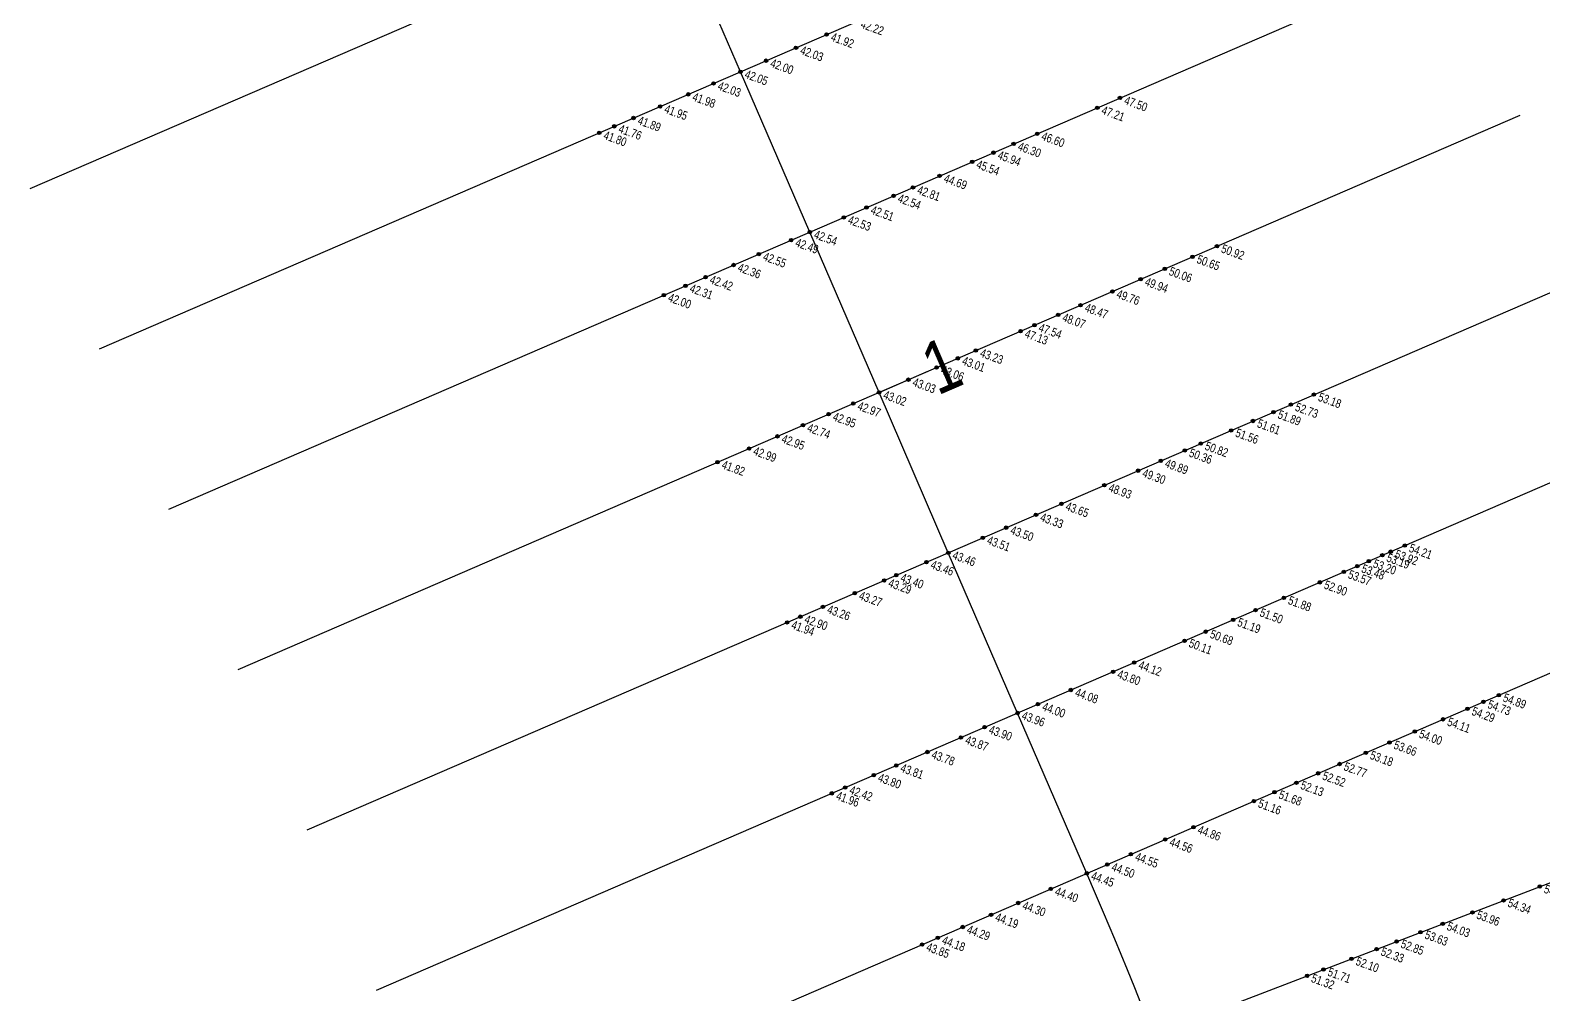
# Model space of a CAD drawing. Extents: x 573477 to 573667, y 785084 to 785357.
# Drawn here: x 573528.9 to 573615.5, y 785148 to 785203.3 of the extents above; entities that cross this region are included whole.
import ezdxf
from ezdxf.enums import TextEntityAlignment as Align

# ---------------------------------------------------------------- set-up
doc = ezdxf.new("R2010")
doc.units = 0
doc.header["$LTSCALE"] = 0.5
for name, color, linetype in [('DMX', 4, 'Continuous'), ('GCD', 4, 'Continuous'), ('桩号_S1', 4, 'Continuous')]:
    doc.layers.add(name, color=color, linetype=linetype)
doc.styles.add('EICAD', font='fsdb_e.shx', dxfattribs={"width": 0.707, "height": 2, "bigfont": 'tjhzf.shx'})

# ---------------------------------------------------------------- blocks, each defined once
blk = doc.blocks.new('gc200')
h = blk.add_hatch(color=0)
edge = h.paths.add_edge_path()
edge.add_arc((0, 0), 0.196, 0, 360)
at = {"color": 0}
blk.add_circle((0, 0), 0.196, dxfattribs=at)

msp = doc.modelspace()

# ---------------------------------------------------------------- linework, layer by layer
at = {"linetype": 'Continuous'}
msp.add_lwpolyline([(573592.474, 785147.549), (573592.127, 785148.423), (573591.712, 785149.451), (573590.986, 785151.214), (573590.339, 785152.745), (573589.878, 785153.815), (573589.373, 785154.984), (573585.406, 785164.164), (573581.439, 785173.343), (573577.472, 785182.523), (573573.505, 785191.702), (573569.538, 785200.882), (573565.57, 785210.061)], dxfattribs=at)
at = {"layer": 'DMX'}
for p, q in [((573528.853, 785194.193), (573602.288, 785225.929)), ((573532.82, 785185.014), (573606.255, 785216.75)), ((573536.787, 785175.834), (573610.222, 785207.57)), ((573540.754, 785166.655), (573614.189, 785198.391)), ((573544.721, 785157.475), (573618.156, 785189.211)), ((573548.688, 785148.296), (573622.123, 785180.032)), ((573552.655, 785139.116), (573626.09, 785170.852)), ((573555.831, 785131.415), (573630.527, 785160.061))]:
    msp.add_line(p, q, dxfattribs=at)
at = {"layer": '桩号_S1', "linetype": 'Continuous'}
msp.add_lwpolyline([(573577.472, 785182.523), (573580.225, 785183.713)], dxfattribs=at)

# ---------------------------------------------------------------- block references
at = {"layer": 'GCD'}
ref = msp.add_blockref('gc200', (573574.469, 785203.013, 41.922), dxfattribs=dict(at, xscale=0.4999999999962642, yscale=0.4999999999962642, zscale=0.5, rotation=339.9999999985236))
ref.add_attrib('height', '41.92', dxfattribs={"height": 0.5, "rotation": 340, "style": 'EICAD', "width": 0.8}).set_placement((573574.751, 785202.911, 41.922), align=Align.MIDDLE_LEFT)
ref = msp.add_blockref('gc200', (573576.179, 785203.752, 42.223), dxfattribs=dict(at, xscale=0.4999999999962642, yscale=0.4999999999962642, zscale=0.5, rotation=339.9999999985236))
ref.add_attrib('height', '42.22', dxfattribs={"height": 0.5, "rotation": 340, "style": 'EICAD', "width": 0.8}).set_placement((573576.46, 785203.649, 42.223), align=Align.MIDDLE_LEFT)
ref = msp.add_blockref('gc200', (573572.715, 785202.255, 42.027), dxfattribs=dict(at, xscale=0.4999999999962642, yscale=0.4999999999962642, zscale=0.5, rotation=339.9999999985236))
ref.add_attrib('height', '42.03', dxfattribs={"height": 0.5, "rotation": 340, "style": 'EICAD', "width": 0.8}).set_placement((573572.997, 785202.152, 42.027), align=Align.MIDDLE_LEFT)
ref = msp.add_blockref('gc200', (573571.001, 785201.514, 42), dxfattribs=dict(at, xscale=0.4999999999962642, yscale=0.4999999999962642, zscale=0.5, rotation=339.9999999985236))
ref.add_attrib('height', '42.00', dxfattribs={"height": 0.5, "rotation": 340, "style": 'EICAD', "width": 0.8}).set_placement((573571.283, 785201.412, 42), align=Align.MIDDLE_LEFT)
at = {"layer": 'GCD', "linetype": 'Continuous'}
ref = msp.add_blockref('gc200', (573569.538, 785200.882, 42.052), dxfattribs=dict(at, xscale=0.4999999999962642, yscale=0.4999999999962642, zscale=0.5, rotation=339.9999999985236))
ref.add_attrib('height', '42.05', dxfattribs={"linetype": 'Continuous', "height": 0.5, "rotation": 340, "style": 'EICAD', "width": 0.8}).set_placement((573569.82, 785200.779, 42.052), align=Align.MIDDLE_LEFT)
at = {"layer": 'GCD'}
ref = msp.add_blockref('gc200', (573566.541, 785199.587, 41.981), dxfattribs=dict(at, xscale=0.4999999999962642, yscale=0.4999999999962642, zscale=0.5, rotation=339.9999999985236))
ref.add_attrib('height', '41.98', dxfattribs={"height": 0.5, "rotation": 340, "style": 'EICAD', "width": 0.8}).set_placement((573566.822, 785199.484, 41.981), align=Align.MIDDLE_LEFT)
ref = msp.add_blockref('gc200', (573567.993, 785200.214, 42.033), dxfattribs=dict(at, xscale=0.4999999999962642, yscale=0.4999999999962642, zscale=0.5, rotation=339.9999999985236))
ref.add_attrib('height', '42.03', dxfattribs={"height": 0.5, "rotation": 340, "style": 'EICAD', "width": 0.8}).set_placement((573568.275, 785200.112, 42.033), align=Align.MIDDLE_LEFT)
ref = msp.add_blockref('gc200', (573564.932, 785198.891, 41.953), dxfattribs=dict(at, xscale=0.4999999999962642, yscale=0.4999999999962642, zscale=0.5, rotation=339.9999999985236))
ref.add_attrib('height', '41.95', dxfattribs={"height": 0.5, "rotation": 340, "style": 'EICAD', "width": 0.8}).set_placement((573565.214, 785198.789, 41.953), align=Align.MIDDLE_LEFT)
ref = msp.add_blockref('gc200', (573589.974, 785198.82, 47.211), dxfattribs=dict(at, xscale=0.4999999999962642, yscale=0.4999999999962642, zscale=0.5, rotation=339.9999999985236))
ref.add_attrib('height', '47.21', dxfattribs={"height": 0.5, "rotation": 340, "style": 'EICAD', "width": 0.8}).set_placement((573590.256, 785198.717, 47.211), align=Align.MIDDLE_LEFT)
ref = msp.add_blockref('gc200', (573591.276, 785199.382, 47.5), dxfattribs=dict(at, xscale=0.4999999999962642, yscale=0.4999999999962642, zscale=0.5, rotation=339.9999999985236))
ref.add_attrib('height', '47.50', dxfattribs={"height": 0.5, "rotation": 340, "style": 'EICAD', "width": 0.8}).set_placement((573591.558, 785199.28, 47.5), align=Align.MIDDLE_LEFT)
ref = msp.add_blockref('gc200', (573562.309, 785197.758, 41.762), dxfattribs=dict(at, xscale=0.4999999999962642, yscale=0.4999999999962642, zscale=0.5, rotation=339.9999999985236))
ref.add_attrib('height', '41.76', dxfattribs={"height": 0.5, "rotation": 340, "style": 'EICAD', "width": 0.8}).set_placement((573562.591, 785197.655, 41.762), align=Align.MIDDLE_LEFT)
ref = msp.add_blockref('gc200', (573563.407, 785198.232, 41.894), dxfattribs=dict(at, xscale=0.4999999999962642, yscale=0.4999999999962642, zscale=0.5, rotation=339.9999999985236))
ref.add_attrib('height', '41.89', dxfattribs={"height": 0.5, "rotation": 340, "style": 'EICAD', "width": 0.8}).set_placement((573563.689, 785198.13, 41.894), align=Align.MIDDLE_LEFT)
ref = msp.add_blockref('gc200', (573561.448, 785197.386, 41.8), dxfattribs=dict(at, xscale=0.4999999999962642, yscale=0.4999999999962642, zscale=0.5, rotation=339.9999999985236))
ref.add_attrib('height', '41.80', dxfattribs={"height": 0.5, "rotation": 340, "style": 'EICAD', "width": 0.8}).set_placement((573561.73, 785197.283, 41.8), align=Align.MIDDLE_LEFT)
ref = msp.add_blockref('gc200', (573586.535, 785197.333, 46.6), dxfattribs=dict(at, xscale=0.4999999999962642, yscale=0.4999999999962642, zscale=0.5, rotation=339.9999999985236))
ref.add_attrib('height', '46.60', dxfattribs={"height": 0.5, "rotation": 340, "style": 'EICAD', "width": 0.8}).set_placement((573586.817, 785197.231, 46.6), align=Align.MIDDLE_LEFT)
ref = msp.add_blockref('gc200', (573584.028, 785196.25, 45.944), dxfattribs=dict(at, xscale=0.4999999999962642, yscale=0.4999999999962642, zscale=0.5, rotation=339.9999999985236))
ref.add_attrib('height', '45.94', dxfattribs={"height": 0.5, "rotation": 340, "style": 'EICAD', "width": 0.8}).set_placement((573584.31, 785196.148, 45.944), align=Align.MIDDLE_LEFT)
ref = msp.add_blockref('gc200', (573585.185, 785196.75, 46.3), dxfattribs=dict(at, xscale=0.4999999999962642, yscale=0.4999999999962642, zscale=0.5, rotation=339.9999999985236))
ref.add_attrib('height', '46.30', dxfattribs={"height": 0.5, "rotation": 340, "style": 'EICAD', "width": 0.8}).set_placement((573585.466, 785196.647, 46.3), align=Align.MIDDLE_LEFT)
ref = msp.add_blockref('gc200', (573582.806, 785195.722, 45.536), dxfattribs=dict(at, xscale=0.4999999999962642, yscale=0.4999999999962642, zscale=0.5, rotation=339.9999999985236))
ref.add_attrib('height', '45.54', dxfattribs={"height": 0.5, "rotation": 340, "style": 'EICAD', "width": 0.8}).set_placement((573583.088, 785195.619, 45.536), align=Align.MIDDLE_LEFT)
ref = msp.add_blockref('gc200', (573579.416, 785194.257, 42.81), dxfattribs=dict(at, xscale=0.4999999999962642, yscale=0.4999999999962642, zscale=0.5, rotation=339.9999999985236))
ref.add_attrib('height', '42.81', dxfattribs={"height": 0.5, "rotation": 340, "style": 'EICAD', "width": 0.8}).set_placement((573579.698, 785194.154, 42.81), align=Align.MIDDLE_LEFT)
ref = msp.add_blockref('gc200', (573580.943, 785194.917, 44.691), dxfattribs=dict(at, xscale=0.4999999999962642, yscale=0.4999999999962642, zscale=0.5, rotation=339.9999999985236))
ref.add_attrib('height', '44.69', dxfattribs={"height": 0.5, "rotation": 340, "style": 'EICAD', "width": 0.8}).set_placement((573581.225, 785194.814, 44.691), align=Align.MIDDLE_LEFT)
ref = msp.add_blockref('gc200', (573578.306, 785193.777, 42.535), dxfattribs=dict(at, xscale=0.4999999999962642, yscale=0.4999999999962642, zscale=0.5, rotation=339.9999999985236))
ref.add_attrib('height', '42.54', dxfattribs={"height": 0.5, "rotation": 340, "style": 'EICAD', "width": 0.8}).set_placement((573578.587, 785193.674, 42.535), align=Align.MIDDLE_LEFT)
ref = msp.add_blockref('gc200', (573575.449, 785192.542, 42.528), dxfattribs=dict(at, xscale=0.4999999999962642, yscale=0.4999999999962642, zscale=0.5, rotation=339.9999999985236))
ref.add_attrib('height', '42.53', dxfattribs={"height": 0.5, "rotation": 340, "style": 'EICAD', "width": 0.8}).set_placement((573575.73, 785192.44, 42.528), align=Align.MIDDLE_LEFT)
ref = msp.add_blockref('gc200', (573576.756, 785193.107, 42.506), dxfattribs=dict(at, xscale=0.4999999999962642, yscale=0.4999999999962642, zscale=0.5, rotation=339.9999999985236))
ref.add_attrib('height', '42.51', dxfattribs={"height": 0.5, "rotation": 340, "style": 'EICAD', "width": 0.8}).set_placement((573577.038, 785193.005, 42.506), align=Align.MIDDLE_LEFT)
at = {"layer": 'GCD', "linetype": 'Continuous'}
ref = msp.add_blockref('gc200', (573573.505, 785191.702, 42.536), dxfattribs=dict(at, xscale=0.4999999999962642, yscale=0.4999999999962642, zscale=0.5, rotation=339.9999999985236))
ref.add_attrib('height', '42.54', dxfattribs={"linetype": 'Continuous', "height": 0.5, "rotation": 340, "style": 'EICAD', "width": 0.8}).set_placement((573573.787, 785191.6, 42.536), align=Align.MIDDLE_LEFT)
at = {"layer": 'GCD'}
ref = msp.add_blockref('gc200', (573572.434, 785191.239, 42.486), dxfattribs=dict(at, xscale=0.4999999999962642, yscale=0.4999999999962642, zscale=0.5, rotation=339.9999999985236))
ref.add_attrib('height', '42.49', dxfattribs={"height": 0.5, "rotation": 340, "style": 'EICAD', "width": 0.8}).set_placement((573572.716, 785191.137, 42.486), align=Align.MIDDLE_LEFT)
ref = msp.add_blockref('gc200', (573596.832, 785190.89, 50.916), dxfattribs=dict(at, xscale=0.4999999999962642, yscale=0.4999999999962642, zscale=0.5, rotation=339.9999999985236))
ref.add_attrib('height', '50.92', dxfattribs={"height": 0.5, "rotation": 340, "style": 'EICAD', "width": 0.8}).set_placement((573597.114, 785190.787, 50.916), align=Align.MIDDLE_LEFT)
ref = msp.add_blockref('gc200', (573570.586, 785190.441, 42.548), dxfattribs=dict(at, xscale=0.4999999999962642, yscale=0.4999999999962642, zscale=0.5, rotation=339.9999999985236))
ref.add_attrib('height', '42.55', dxfattribs={"height": 0.5, "rotation": 340, "style": 'EICAD', "width": 0.8}).set_placement((573570.868, 785190.338, 42.548), align=Align.MIDDLE_LEFT)
ref = msp.add_blockref('gc200', (573595.429, 785190.283, 50.649), dxfattribs=dict(at, xscale=0.4999999999962642, yscale=0.4999999999962642, zscale=0.5, rotation=339.9999999985236))
ref.add_attrib('height', '50.65', dxfattribs={"height": 0.5, "rotation": 340, "style": 'EICAD', "width": 0.8}).set_placement((573595.711, 785190.181, 50.649), align=Align.MIDDLE_LEFT)
ref = msp.add_blockref('gc200', (573567.534, 785189.122, 42.417), dxfattribs=dict(at, xscale=0.4999999999962642, yscale=0.4999999999962642, zscale=0.5, rotation=339.9999999985236))
ref.add_attrib('height', '42.42', dxfattribs={"height": 0.5, "rotation": 340, "style": 'EICAD', "width": 0.8}).set_placement((573567.816, 785189.02, 42.417), align=Align.MIDDLE_LEFT)
ref = msp.add_blockref('gc200', (573569.138, 785189.815, 42.361), dxfattribs=dict(at, xscale=0.4999999999962642, yscale=0.4999999999962642, zscale=0.5, rotation=339.9999999985236))
ref.add_attrib('height', '42.36', dxfattribs={"height": 0.5, "rotation": 340, "style": 'EICAD', "width": 0.8}).set_placement((573569.42, 785189.713, 42.361), align=Align.MIDDLE_LEFT)
ref = msp.add_blockref('gc200', (573593.841, 785189.597, 50.06), dxfattribs=dict(at, xscale=0.4999999999962642, yscale=0.4999999999962642, zscale=0.5, rotation=339.9999999985236))
ref.add_attrib('height', '50.06', dxfattribs={"height": 0.5, "rotation": 340, "style": 'EICAD', "width": 0.8}).set_placement((573594.123, 785189.494, 50.06), align=Align.MIDDLE_LEFT)
ref = msp.add_blockref('gc200', (573566.387, 785188.626, 42.314), dxfattribs=dict(at, xscale=0.4999999999962642, yscale=0.4999999999962642, zscale=0.5, rotation=339.9999999985236))
ref.add_attrib('height', '42.31', dxfattribs={"height": 0.5, "rotation": 340, "style": 'EICAD', "width": 0.8}).set_placement((573566.669, 785188.524, 42.314), align=Align.MIDDLE_LEFT)
ref = msp.add_blockref('gc200', (573590.836, 785188.299, 49.764), dxfattribs=dict(at, xscale=0.4999999999962642, yscale=0.4999999999962642, zscale=0.5, rotation=339.9999999985236))
ref.add_attrib('height', '49.76', dxfattribs={"height": 0.5, "rotation": 340, "style": 'EICAD', "width": 0.8}).set_placement((573591.118, 785188.196, 49.764), align=Align.MIDDLE_LEFT)
ref = msp.add_blockref('gc200', (573592.46, 785189, 49.936), dxfattribs=dict(at, xscale=0.4999999999962642, yscale=0.4999999999962642, zscale=0.5, rotation=339.9999999985236))
ref.add_attrib('height', '49.94', dxfattribs={"height": 0.5, "rotation": 340, "style": 'EICAD', "width": 0.8}).set_placement((573592.742, 785188.898, 49.936), align=Align.MIDDLE_LEFT)
ref = msp.add_blockref('gc200', (573565.147, 785188.091, 42), dxfattribs=dict(at, xscale=0.4999999999962642, yscale=0.4999999999962642, zscale=0.5, rotation=339.9999999985236))
ref.add_attrib('height', '42.00', dxfattribs={"height": 0.5, "rotation": 340, "style": 'EICAD', "width": 0.8}).set_placement((573565.429, 785187.988, 42), align=Align.MIDDLE_LEFT)
ref = msp.add_blockref('gc200', (573589.019, 785187.513, 48.471), dxfattribs=dict(at, xscale=0.4999999999962642, yscale=0.4999999999962642, zscale=0.5, rotation=339.9999999985236))
ref.add_attrib('height', '48.47', dxfattribs={"height": 0.5, "rotation": 340, "style": 'EICAD', "width": 0.8}).set_placement((573589.301, 785187.41, 48.471), align=Align.MIDDLE_LEFT)
ref = msp.add_blockref('gc200', (573587.732, 785186.957, 48.066), dxfattribs=dict(at, xscale=0.4999999999962642, yscale=0.4999999999962642, zscale=0.5, rotation=339.9999999985236))
ref.add_attrib('height', '48.07', dxfattribs={"height": 0.5, "rotation": 340, "style": 'EICAD', "width": 0.8}).set_placement((573588.014, 785186.854, 48.066), align=Align.MIDDLE_LEFT)
ref = msp.add_blockref('gc200', (573585.579, 785186.027, 47.132), dxfattribs=dict(at, xscale=0.4999999999962642, yscale=0.4999999999962642, zscale=0.5, rotation=339.9999999985236))
ref.add_attrib('height', '47.13', dxfattribs={"height": 0.5, "rotation": 340, "style": 'EICAD', "width": 0.8}).set_placement((573585.861, 785185.924, 47.132), align=Align.MIDDLE_LEFT)
ref = msp.add_blockref('gc200', (573586.376, 785186.371, 47.54), dxfattribs=dict(at, xscale=0.4999999999962642, yscale=0.4999999999962642, zscale=0.5, rotation=339.9999999985236))
ref.add_attrib('height', '47.54', dxfattribs={"height": 0.5, "rotation": 340, "style": 'EICAD', "width": 0.8}).set_placement((573586.658, 785186.268, 47.54), align=Align.MIDDLE_LEFT)
ref = msp.add_blockref('gc200', (573583.018, 785184.92, 43.231), dxfattribs=dict(at, xscale=0.4999999999962642, yscale=0.4999999999962642, zscale=0.5, rotation=339.9999999985236))
ref.add_attrib('height', '43.23', dxfattribs={"height": 0.5, "rotation": 340, "style": 'EICAD', "width": 0.8}).set_placement((573583.3, 785184.817, 43.231), align=Align.MIDDLE_LEFT)
ref = msp.add_blockref('gc200', (573580.771, 785183.949, 43.062), dxfattribs=dict(at, xscale=0.4999999999962642, yscale=0.4999999999962642, zscale=0.5, rotation=339.9999999985236))
ref.add_attrib('height', '43.06', dxfattribs={"height": 0.5, "rotation": 340, "style": 'EICAD', "width": 0.8}).set_placement((573581.053, 785183.846, 43.062), align=Align.MIDDLE_LEFT)
ref = msp.add_blockref('gc200', (573581.986, 785184.474, 43.01), dxfattribs=dict(at, xscale=0.4999999999962642, yscale=0.4999999999962642, zscale=0.5, rotation=339.9999999985236))
ref.add_attrib('height', '43.01', dxfattribs={"height": 0.5, "rotation": 340, "style": 'EICAD', "width": 0.8}).set_placement((573582.268, 785184.371, 43.01), align=Align.MIDDLE_LEFT)
ref = msp.add_blockref('gc200', (573579.152, 785183.249, 43.025), dxfattribs=dict(at, xscale=0.4999999999962642, yscale=0.4999999999962642, zscale=0.5, rotation=339.9999999985236))
ref.add_attrib('height', '43.03', dxfattribs={"height": 0.5, "rotation": 340, "style": 'EICAD', "width": 0.8}).set_placement((573579.434, 785183.147, 43.025), align=Align.MIDDLE_LEFT)
at = {"layer": 'GCD', "linetype": 'Continuous'}
ref = msp.add_blockref('gc200', (573577.472, 785182.523, 43.023), dxfattribs=dict(at, xscale=0.4999999999962642, yscale=0.4999999999962642, zscale=0.5, rotation=339.9999999985236))
ref.add_attrib('height', '43.02', dxfattribs={"linetype": 'Continuous', "height": 0.5, "rotation": 340, "style": 'EICAD', "width": 0.8}).set_placement((573577.754, 785182.42, 43.023), align=Align.MIDDLE_LEFT)
at = {"layer": 'GCD'}
ref = msp.add_blockref('gc200', (573602.384, 785182.395, 53.184), dxfattribs=dict(at, xscale=0.4999999999962642, yscale=0.4999999999962642, zscale=0.5, rotation=339.9999999985236))
ref.add_attrib('height', '53.18', dxfattribs={"height": 0.5, "rotation": 340, "style": 'EICAD', "width": 0.8}).set_placement((573602.666, 785182.293, 53.184), align=Align.MIDDLE_LEFT)
ref = msp.add_blockref('gc200', (573574.585, 785181.275, 42.948), dxfattribs=dict(at, xscale=0.4999999999962642, yscale=0.4999999999962642, zscale=0.5, rotation=339.9999999985236))
ref.add_attrib('height', '42.95', dxfattribs={"height": 0.5, "rotation": 340, "style": 'EICAD', "width": 0.8}).set_placement((573574.867, 785181.173, 42.948), align=Align.MIDDLE_LEFT)
ref = msp.add_blockref('gc200', (573575.998, 785181.886, 42.966), dxfattribs=dict(at, xscale=0.4999999999962642, yscale=0.4999999999962642, zscale=0.5, rotation=339.9999999985236))
ref.add_attrib('height', '42.97', dxfattribs={"height": 0.5, "rotation": 340, "style": 'EICAD', "width": 0.8}).set_placement((573576.28, 785181.784, 42.966), align=Align.MIDDLE_LEFT)
ref = msp.add_blockref('gc200', (573600.07, 785181.395, 51.888), dxfattribs=dict(at, xscale=0.4999999999962642, yscale=0.4999999999962642, zscale=0.5, rotation=339.9999999985236))
ref.add_attrib('height', '51.89', dxfattribs={"height": 0.5, "rotation": 340, "style": 'EICAD', "width": 0.8}).set_placement((573600.352, 785181.293, 51.888), align=Align.MIDDLE_LEFT)
ref = msp.add_blockref('gc200', (573601.066, 785181.826, 52.733), dxfattribs=dict(at, xscale=0.4999999999962642, yscale=0.4999999999962642, zscale=0.5, rotation=339.9999999985236))
ref.add_attrib('height', '52.73', dxfattribs={"height": 0.5, "rotation": 340, "style": 'EICAD', "width": 0.8}).set_placement((573601.348, 785181.723, 52.733), align=Align.MIDDLE_LEFT)
ref = msp.add_blockref('gc200', (573573.117, 785180.641, 42.739), dxfattribs=dict(at, xscale=0.4999999999962642, yscale=0.4999999999962642, zscale=0.5, rotation=339.9999999985236))
ref.add_attrib('height', '42.74', dxfattribs={"height": 0.5, "rotation": 340, "style": 'EICAD', "width": 0.8}).set_placement((573573.398, 785180.538, 42.739), align=Align.MIDDLE_LEFT)
ref = msp.add_blockref('gc200', (573598.891, 785180.886, 51.611), dxfattribs=dict(at, xscale=0.4999999999962642, yscale=0.4999999999962642, zscale=0.5, rotation=339.9999999985236))
ref.add_attrib('height', '51.61', dxfattribs={"height": 0.5, "rotation": 340, "style": 'EICAD', "width": 0.8}).set_placement((573599.173, 785180.783, 51.611), align=Align.MIDDLE_LEFT)
ref = msp.add_blockref('gc200', (573571.649, 785180.006, 42.945), dxfattribs=dict(at, xscale=0.4999999999962642, yscale=0.4999999999962642, zscale=0.5, rotation=339.9999999985236))
ref.add_attrib('height', '42.95', dxfattribs={"height": 0.5, "rotation": 340, "style": 'EICAD', "width": 0.8}).set_placement((573571.931, 785179.904, 42.945), align=Align.MIDDLE_LEFT)
ref = msp.add_blockref('gc200', (573595.9, 785179.593, 50.815), dxfattribs=dict(at, xscale=0.4999999999962642, yscale=0.4999999999962642, zscale=0.5, rotation=339.9999999985236))
ref.add_attrib('height', '50.82', dxfattribs={"height": 0.5, "rotation": 340, "style": 'EICAD', "width": 0.8}).set_placement((573596.182, 785179.49, 50.815), align=Align.MIDDLE_LEFT)
ref = msp.add_blockref('gc200', (573597.644, 785180.346, 51.562), dxfattribs=dict(at, xscale=0.4999999999962642, yscale=0.4999999999962642, zscale=0.5, rotation=339.9999999985236))
ref.add_attrib('height', '51.56', dxfattribs={"height": 0.5, "rotation": 340, "style": 'EICAD', "width": 0.8}).set_placement((573597.925, 785180.244, 51.562), align=Align.MIDDLE_LEFT)
ref = msp.add_blockref('gc200', (573570.026, 785179.305, 42.99), dxfattribs=dict(at, xscale=0.4999999999962642, yscale=0.4999999999962642, zscale=0.5, rotation=339.9999999985236))
ref.add_attrib('height', '42.99', dxfattribs={"height": 0.5, "rotation": 340, "style": 'EICAD', "width": 0.8}).set_placement((573570.308, 785179.203, 42.99), align=Align.MIDDLE_LEFT)
ref = msp.add_blockref('gc200', (573594.99, 785179.2, 50.363), dxfattribs=dict(at, xscale=0.4999999999962642, yscale=0.4999999999962642, zscale=0.5, rotation=339.9999999985236))
ref.add_attrib('height', '50.36', dxfattribs={"height": 0.5, "rotation": 340, "style": 'EICAD', "width": 0.8}).set_placement((573595.272, 785179.097, 50.363), align=Align.MIDDLE_LEFT)
ref = msp.add_blockref('gc200', (573568.221, 785178.525, 41.817), dxfattribs=dict(at, xscale=0.4999999999962642, yscale=0.4999999999962642, zscale=0.5, rotation=339.9999999985236))
ref.add_attrib('height', '41.82', dxfattribs={"height": 0.5, "rotation": 340, "style": 'EICAD', "width": 0.8}).set_placement((573568.503, 785178.422, 41.817), align=Align.MIDDLE_LEFT)
ref = msp.add_blockref('gc200', (573592.314, 785178.043, 49.3), dxfattribs=dict(at, xscale=0.4999999999962642, yscale=0.4999999999962642, zscale=0.5, rotation=339.9999999985236))
ref.add_attrib('height', '49.30', dxfattribs={"height": 0.5, "rotation": 340, "style": 'EICAD', "width": 0.8}).set_placement((573592.596, 785177.941, 49.3), align=Align.MIDDLE_LEFT)
ref = msp.add_blockref('gc200', (573593.608, 785178.603, 49.89), dxfattribs=dict(at, xscale=0.4999999999962642, yscale=0.4999999999962642, zscale=0.5, rotation=339.9999999985236))
ref.add_attrib('height', '49.89', dxfattribs={"height": 0.5, "rotation": 340, "style": 'EICAD', "width": 0.8}).set_placement((573593.89, 785178.5, 49.89), align=Align.MIDDLE_LEFT)
ref = msp.add_blockref('gc200', (573590.379, 785177.207, 48.928), dxfattribs=dict(at, xscale=0.4999999999962642, yscale=0.4999999999962642, zscale=0.5, rotation=339.9999999985236))
ref.add_attrib('height', '48.93', dxfattribs={"height": 0.5, "rotation": 340, "style": 'EICAD', "width": 0.8}).set_placement((573590.661, 785177.104, 48.928), align=Align.MIDDLE_LEFT)
ref = msp.add_blockref('gc200', (573587.918, 785176.144, 43.651), dxfattribs=dict(at, xscale=0.4999999999962642, yscale=0.4999999999962642, zscale=0.5, rotation=339.9999999985236))
ref.add_attrib('height', '43.65', dxfattribs={"height": 0.5, "rotation": 340, "style": 'EICAD', "width": 0.8}).set_placement((573588.2, 785176.041, 43.651), align=Align.MIDDLE_LEFT)
ref = msp.add_blockref('gc200', (573586.463, 785175.515, 43.332), dxfattribs=dict(at, xscale=0.4999999999962642, yscale=0.4999999999962642, zscale=0.5, rotation=339.9999999985236))
ref.add_attrib('height', '43.33', dxfattribs={"height": 0.5, "rotation": 340, "style": 'EICAD', "width": 0.8}).set_placement((573586.745, 785175.412, 43.332), align=Align.MIDDLE_LEFT)
ref = msp.add_blockref('gc200', (573584.754, 785174.776, 43.5), dxfattribs=dict(at, xscale=0.4999999999962642, yscale=0.4999999999962642, zscale=0.5, rotation=339.9999999985236))
ref.add_attrib('height', '43.50', dxfattribs={"height": 0.5, "rotation": 340, "style": 'EICAD', "width": 0.8}).set_placement((573585.036, 785174.674, 43.5), align=Align.MIDDLE_LEFT)
ref = msp.add_blockref('gc200', (573583.42, 785174.199, 43.51), dxfattribs=dict(at, xscale=0.4999999999962642, yscale=0.4999999999962642, zscale=0.5, rotation=339.9999999985236))
ref.add_attrib('height', '43.51', dxfattribs={"height": 0.5, "rotation": 340, "style": 'EICAD', "width": 0.8}).set_placement((573583.701, 785174.097, 43.51), align=Align.MIDDLE_LEFT)
ref = msp.add_blockref('gc200', (573607.59, 785173.751, 54.209), dxfattribs=dict(at, xscale=0.4999999999962642, yscale=0.4999999999962642, zscale=0.5, rotation=339.9999999985236))
ref.add_attrib('height', '54.21', dxfattribs={"height": 0.5, "rotation": 340, "style": 'EICAD', "width": 0.8}).set_placement((573607.872, 785173.649, 54.209), align=Align.MIDDLE_LEFT)
ref = msp.add_blockref('gc200', (573580.188, 785172.803, 43.464), dxfattribs=dict(at, xscale=0.4999999999962642, yscale=0.4999999999962642, zscale=0.5, rotation=339.9999999985236))
ref.add_attrib('height', '43.46', dxfattribs={"height": 0.5, "rotation": 340, "style": 'EICAD', "width": 0.8}).set_placement((573580.47, 785172.7, 43.464), align=Align.MIDDLE_LEFT)
at = {"layer": 'GCD', "linetype": 'Continuous'}
ref = msp.add_blockref('gc200', (573581.439, 785173.343, 43.455), dxfattribs=dict(at, xscale=0.4999999999962642, yscale=0.4999999999962642, zscale=0.5, rotation=339.9999999985236))
ref.add_attrib('height', '43.46', dxfattribs={"linetype": 'Continuous', "height": 0.5, "rotation": 340, "style": 'EICAD', "width": 0.8}).set_placement((573581.721, 785173.241, 43.455), align=Align.MIDDLE_LEFT)
at = {"layer": 'GCD'}
ref = msp.add_blockref('gc200', (573604.868, 785172.575, 53.477), dxfattribs=dict(at, xscale=0.4999999999962642, yscale=0.4999999999962642, zscale=0.5, rotation=339.9999999985236))
ref.add_attrib('height', '53.48', dxfattribs={"height": 0.5, "rotation": 340, "style": 'EICAD', "width": 0.8}).set_placement((573605.15, 785172.472, 53.477), align=Align.MIDDLE_LEFT)
ref = msp.add_blockref('gc200', (573605.53, 785172.861, 53.2), dxfattribs=dict(at, xscale=0.4999999999962642, yscale=0.4999999999962642, zscale=0.5, rotation=339.9999999985236))
ref.add_attrib('height', '53.20', dxfattribs={"height": 0.5, "rotation": 340, "style": 'EICAD', "width": 0.8}).set_placement((573605.812, 785172.758, 53.2), align=Align.MIDDLE_LEFT)
ref = msp.add_blockref('gc200', (573606.304, 785173.196, 53.188), dxfattribs=dict(at, xscale=0.4999999999962642, yscale=0.4999999999962642, zscale=0.5, rotation=339.9999999985236))
ref.add_attrib('height', '53.19', dxfattribs={"height": 0.5, "rotation": 340, "style": 'EICAD', "width": 0.8}).set_placement((573606.586, 785173.093, 53.188), align=Align.MIDDLE_LEFT)
ref = msp.add_blockref('gc200', (573606.78, 785173.401, 53.915), dxfattribs=dict(at, xscale=0.4999999999962642, yscale=0.4999999999962642, zscale=0.5, rotation=339.9999999985236))
ref.add_attrib('height', '53.92', dxfattribs={"height": 0.5, "rotation": 340, "style": 'EICAD', "width": 0.8}).set_placement((573607.062, 785173.298, 53.915), align=Align.MIDDLE_LEFT)
ref = msp.add_blockref('gc200', (573577.761, 785171.754, 43.285), dxfattribs=dict(at, xscale=0.4999999999962642, yscale=0.4999999999962642, zscale=0.5, rotation=339.9999999985236))
ref.add_attrib('height', '43.29', dxfattribs={"height": 0.5, "rotation": 340, "style": 'EICAD', "width": 0.8}).set_placement((573578.043, 785171.651, 43.285), align=Align.MIDDLE_LEFT)
ref = msp.add_blockref('gc200', (573578.458, 785172.055, 43.4), dxfattribs=dict(at, xscale=0.4999999999962642, yscale=0.4999999999962642, zscale=0.5, rotation=339.9999999985236))
ref.add_attrib('height', '43.40', dxfattribs={"height": 0.5, "rotation": 340, "style": 'EICAD', "width": 0.8}).set_placement((573578.74, 785171.953, 43.4), align=Align.MIDDLE_LEFT)
ref = msp.add_blockref('gc200', (573604.098, 785172.242, 53.569), dxfattribs=dict(at, xscale=0.4999999999962642, yscale=0.4999999999962642, zscale=0.5, rotation=339.9999999985236))
ref.add_attrib('height', '53.57', dxfattribs={"height": 0.5, "rotation": 340, "style": 'EICAD', "width": 0.8}).set_placement((573604.38, 785172.139, 53.569), align=Align.MIDDLE_LEFT)
ref = msp.add_blockref('gc200', (573576.082, 785171.028, 43.27), dxfattribs=dict(at, xscale=0.4999999999962642, yscale=0.4999999999962642, zscale=0.5, rotation=339.9999999985236))
ref.add_attrib('height', '43.27', dxfattribs={"height": 0.5, "rotation": 340, "style": 'EICAD', "width": 0.8}).set_placement((573576.364, 785170.926, 43.27), align=Align.MIDDLE_LEFT)
ref = msp.add_blockref('gc200', (573602.721, 785171.647, 52.9), dxfattribs=dict(at, xscale=0.4999999999962642, yscale=0.4999999999962642, zscale=0.5, rotation=339.9999999985236))
ref.add_attrib('height', '52.90', dxfattribs={"height": 0.5, "rotation": 340, "style": 'EICAD', "width": 0.8}).set_placement((573603.003, 785171.544, 52.9), align=Align.MIDDLE_LEFT)
ref = msp.add_blockref('gc200', (573574.26, 785170.241, 43.255), dxfattribs=dict(at, xscale=0.4999999999962642, yscale=0.4999999999962642, zscale=0.5, rotation=339.9999999985236))
ref.add_attrib('height', '43.26', dxfattribs={"height": 0.5, "rotation": 340, "style": 'EICAD', "width": 0.8}).set_placement((573574.541, 785170.138, 43.255), align=Align.MIDDLE_LEFT)
ref = msp.add_blockref('gc200', (573599.04, 785170.056, 51.5), dxfattribs=dict(at, xscale=0.4999999999962642, yscale=0.4999999999962642, zscale=0.5, rotation=339.9999999985236))
ref.add_attrib('height', '51.50', dxfattribs={"height": 0.5, "rotation": 340, "style": 'EICAD', "width": 0.8}).set_placement((573599.322, 785169.953, 51.5), align=Align.MIDDLE_LEFT)
ref = msp.add_blockref('gc200', (573600.664, 785170.758, 51.883), dxfattribs=dict(at, xscale=0.4999999999962642, yscale=0.4999999999962642, zscale=0.5, rotation=339.9999999985236))
ref.add_attrib('height', '51.88', dxfattribs={"height": 0.5, "rotation": 340, "style": 'EICAD', "width": 0.8}).set_placement((573600.946, 785170.655, 51.883), align=Align.MIDDLE_LEFT)
ref = msp.add_blockref('gc200', (573572.206, 785169.353, 41.937), dxfattribs=dict(at, xscale=0.4999999999962642, yscale=0.4999999999962642, zscale=0.5, rotation=339.9999999985236))
ref.add_attrib('height', '41.94', dxfattribs={"height": 0.5, "rotation": 340, "style": 'EICAD', "width": 0.8}).set_placement((573572.488, 785169.251, 41.937), align=Align.MIDDLE_LEFT)
ref = msp.add_blockref('gc200', (573572.962, 785169.68, 42.9), dxfattribs=dict(at, xscale=0.4999999999962642, yscale=0.4999999999962642, zscale=0.5, rotation=339.9999999985236))
ref.add_attrib('height', '42.90', dxfattribs={"height": 0.5, "rotation": 340, "style": 'EICAD', "width": 0.8}).set_placement((573573.244, 785169.577, 42.9), align=Align.MIDDLE_LEFT)
ref = msp.add_blockref('gc200', (573597.759, 785169.502, 51.191), dxfattribs=dict(at, xscale=0.4999999999962642, yscale=0.4999999999962642, zscale=0.5, rotation=339.9999999985236))
ref.add_attrib('height', '51.19', dxfattribs={"height": 0.5, "rotation": 340, "style": 'EICAD', "width": 0.8}).set_placement((573598.041, 785169.4, 51.191), align=Align.MIDDLE_LEFT)
ref = msp.add_blockref('gc200', (573594.977, 785168.3, 50.113), dxfattribs=dict(at, xscale=0.4999999999962642, yscale=0.4999999999962642, zscale=0.5, rotation=339.9999999985236))
ref.add_attrib('height', '50.11', dxfattribs={"height": 0.5, "rotation": 340, "style": 'EICAD', "width": 0.8}).set_placement((573595.259, 785168.198, 50.113), align=Align.MIDDLE_LEFT)
ref = msp.add_blockref('gc200', (573596.189, 785168.824, 50.676), dxfattribs=dict(at, xscale=0.4999999999962642, yscale=0.4999999999962642, zscale=0.5, rotation=339.9999999985236))
ref.add_attrib('height', '50.68', dxfattribs={"height": 0.5, "rotation": 340, "style": 'EICAD', "width": 0.8}).set_placement((573596.471, 785168.721, 50.676), align=Align.MIDDLE_LEFT)
ref = msp.add_blockref('gc200', (573590.879, 785166.529, 43.8), dxfattribs=dict(at, xscale=0.4999999999962642, yscale=0.4999999999962642, zscale=0.5, rotation=339.9999999985236))
ref.add_attrib('height', '43.80', dxfattribs={"height": 0.5, "rotation": 340, "style": 'EICAD', "width": 0.8}).set_placement((573591.161, 785166.427, 43.8), align=Align.MIDDLE_LEFT)
ref = msp.add_blockref('gc200', (573592.09, 785167.053, 44.115), dxfattribs=dict(at, xscale=0.4999999999962642, yscale=0.4999999999962642, zscale=0.5, rotation=339.9999999985236))
ref.add_attrib('height', '44.12', dxfattribs={"height": 0.5, "rotation": 340, "style": 'EICAD', "width": 0.8}).set_placement((573592.372, 785166.95, 44.115), align=Align.MIDDLE_LEFT)
ref = msp.add_blockref('gc200', (573588.46, 785165.484, 44.083), dxfattribs=dict(at, xscale=0.4999999999962642, yscale=0.4999999999962642, zscale=0.5, rotation=339.9999999985236))
ref.add_attrib('height', '44.08', dxfattribs={"height": 0.5, "rotation": 340, "style": 'EICAD', "width": 0.8}).set_placement((573588.742, 785165.381, 44.083), align=Align.MIDDLE_LEFT)
ref = msp.add_blockref('gc200', (573612.094, 785164.804, 54.73), dxfattribs=dict(at, xscale=0.4999999999962642, yscale=0.4999999999962642, zscale=0.5, rotation=339.9999999985236))
ref.add_attrib('height', '54.73', dxfattribs={"height": 0.5, "rotation": 340, "style": 'EICAD', "width": 0.8}).set_placement((573612.376, 785164.701, 54.73), align=Align.MIDDLE_LEFT)
ref = msp.add_blockref('gc200', (573612.973, 785165.183, 54.893), dxfattribs=dict(at, xscale=0.4999999999962642, yscale=0.4999999999962642, zscale=0.5, rotation=339.9999999985236))
ref.add_attrib('height', '54.89', dxfattribs={"height": 0.5, "rotation": 340, "style": 'EICAD', "width": 0.8}).set_placement((573613.255, 785165.081, 54.893), align=Align.MIDDLE_LEFT)
at = {"layer": 'GCD', "linetype": 'Continuous'}
ref = msp.add_blockref('gc200', (573585.406, 785164.164, 43.957), dxfattribs=dict(at, xscale=0.4999999999962642, yscale=0.4999999999962642, zscale=0.5, rotation=339.9999999985236))
ref.add_attrib('height', '43.96', dxfattribs={"linetype": 'Continuous', "height": 0.5, "rotation": 340, "style": 'EICAD', "width": 0.8}).set_placement((573585.688, 785164.061, 43.957), align=Align.MIDDLE_LEFT)
at = {"layer": 'GCD'}
ref = msp.add_blockref('gc200', (573586.577, 785164.67, 44), dxfattribs=dict(at, xscale=0.4999999999962642, yscale=0.4999999999962642, zscale=0.5, rotation=339.9999999985236))
ref.add_attrib('height', '44.00', dxfattribs={"height": 0.5, "rotation": 340, "style": 'EICAD', "width": 0.8}).set_placement((573586.859, 785164.568, 44), align=Align.MIDDLE_LEFT)
ref = msp.add_blockref('gc200', (573611.18, 785164.409, 54.289), dxfattribs=dict(at, xscale=0.4999999999962642, yscale=0.4999999999962642, zscale=0.5, rotation=339.9999999985236))
ref.add_attrib('height', '54.29', dxfattribs={"height": 0.5, "rotation": 340, "style": 'EICAD', "width": 0.8}).set_placement((573611.462, 785164.306, 54.289), align=Align.MIDDLE_LEFT)
ref = msp.add_blockref('gc200', (573583.521, 785163.353, 43.9), dxfattribs=dict(at, xscale=0.4999999999962642, yscale=0.4999999999962642, zscale=0.5, rotation=339.9999999985236))
ref.add_attrib('height', '43.90', dxfattribs={"height": 0.5, "rotation": 340, "style": 'EICAD', "width": 0.8}).set_placement((573583.803, 785163.25, 43.9), align=Align.MIDDLE_LEFT)
ref = msp.add_blockref('gc200', (573608.165, 785163.106, 54), dxfattribs=dict(at, xscale=0.4999999999962642, yscale=0.4999999999962642, zscale=0.5, rotation=339.9999999985236))
ref.add_attrib('height', '54.00', dxfattribs={"height": 0.5, "rotation": 340, "style": 'EICAD', "width": 0.8}).set_placement((573608.447, 785163.003, 54), align=Align.MIDDLE_LEFT)
ref = msp.add_blockref('gc200', (573609.781, 785163.804, 54.114), dxfattribs=dict(at, xscale=0.4999999999962642, yscale=0.4999999999962642, zscale=0.5, rotation=339.9999999985236))
ref.add_attrib('height', '54.11', dxfattribs={"height": 0.5, "rotation": 340, "style": 'EICAD', "width": 0.8}).set_placement((573610.063, 785163.701, 54.114), align=Align.MIDDLE_LEFT)
ref = msp.add_blockref('gc200', (573582.167, 785162.764, 43.866), dxfattribs=dict(at, xscale=0.4999999999962642, yscale=0.4999999999962642, zscale=0.5, rotation=339.9999999985236))
ref.add_attrib('height', '43.87', dxfattribs={"height": 0.5, "rotation": 340, "style": 'EICAD', "width": 0.8}).set_placement((573582.449, 785162.661, 43.866), align=Align.MIDDLE_LEFT)
ref = msp.add_blockref('gc200', (573606.711, 785162.477, 53.662), dxfattribs=dict(at, xscale=0.4999999999962642, yscale=0.4999999999962642, zscale=0.5, rotation=339.9999999985236))
ref.add_attrib('height', '53.66', dxfattribs={"height": 0.5, "rotation": 340, "style": 'EICAD', "width": 0.8}).set_placement((573606.993, 785162.375, 53.662), align=Align.MIDDLE_LEFT)
ref = msp.add_blockref('gc200', (573580.237, 785161.93, 43.784), dxfattribs=dict(at, xscale=0.4999999999962642, yscale=0.4999999999962642, zscale=0.5, rotation=339.9999999985236))
ref.add_attrib('height', '43.78', dxfattribs={"height": 0.5, "rotation": 340, "style": 'EICAD', "width": 0.8}).set_placement((573580.519, 785161.827, 43.784), align=Align.MIDDLE_LEFT)
ref = msp.add_blockref('gc200', (573605.355, 785161.891, 53.181), dxfattribs=dict(at, xscale=0.4999999999962642, yscale=0.4999999999962642, zscale=0.5, rotation=339.9999999985236))
ref.add_attrib('height', '53.18', dxfattribs={"height": 0.5, "rotation": 340, "style": 'EICAD', "width": 0.8}).set_placement((573605.637, 785161.789, 53.181), align=Align.MIDDLE_LEFT)
ref = msp.add_blockref('gc200', (573577.171, 785160.605, 43.8), dxfattribs=dict(at, xscale=0.4999999999962642, yscale=0.4999999999962642, zscale=0.5, rotation=339.9999999985236))
ref.add_attrib('height', '43.80', dxfattribs={"height": 0.5, "rotation": 340, "style": 'EICAD', "width": 0.8}).set_placement((573577.453, 785160.503, 43.8), align=Align.MIDDLE_LEFT)
ref = msp.add_blockref('gc200', (573578.457, 785161.161, 43.812), dxfattribs=dict(at, xscale=0.4999999999962642, yscale=0.4999999999962642, zscale=0.5, rotation=339.9999999985236))
ref.add_attrib('height', '43.81', dxfattribs={"height": 0.5, "rotation": 340, "style": 'EICAD', "width": 0.8}).set_placement((573578.739, 785161.058, 43.812), align=Align.MIDDLE_LEFT)
ref = msp.add_blockref('gc200', (573602.626, 785160.712, 52.515), dxfattribs=dict(at, xscale=0.4999999999962642, yscale=0.4999999999962642, zscale=0.5, rotation=339.9999999985236))
ref.add_attrib('height', '52.52', dxfattribs={"height": 0.5, "rotation": 340, "style": 'EICAD', "width": 0.8}).set_placement((573602.908, 785160.609, 52.515), align=Align.MIDDLE_LEFT)
ref = msp.add_blockref('gc200', (573603.854, 785161.243, 52.772), dxfattribs=dict(at, xscale=0.4999999999962642, yscale=0.4999999999962642, zscale=0.5, rotation=339.9999999985236))
ref.add_attrib('height', '52.77', dxfattribs={"height": 0.5, "rotation": 340, "style": 'EICAD', "width": 0.8}).set_placement((573604.136, 785161.14, 52.772), align=Align.MIDDLE_LEFT)
ref = msp.add_blockref('gc200', (573575.532, 785159.897, 42.418), dxfattribs=dict(at, xscale=0.4999999999962642, yscale=0.4999999999962642, zscale=0.5, rotation=339.9999999985236))
ref.add_attrib('height', '42.42', dxfattribs={"height": 0.5, "rotation": 340, "style": 'EICAD', "width": 0.8}).set_placement((573575.814, 785159.794, 42.418), align=Align.MIDDLE_LEFT)
ref = msp.add_blockref('gc200', (573600.124, 785159.631, 51.681), dxfattribs=dict(at, xscale=0.4999999999962642, yscale=0.4999999999962642, zscale=0.5, rotation=339.9999999985236))
ref.add_attrib('height', '51.68', dxfattribs={"height": 0.5, "rotation": 340, "style": 'EICAD', "width": 0.8}).set_placement((573600.406, 785159.528, 51.681), align=Align.MIDDLE_LEFT)
ref = msp.add_blockref('gc200', (573601.378, 785160.173, 52.132), dxfattribs=dict(at, xscale=0.4999999999962642, yscale=0.4999999999962642, zscale=0.5, rotation=339.9999999985236))
ref.add_attrib('height', '52.13', dxfattribs={"height": 0.5, "rotation": 340, "style": 'EICAD', "width": 0.8}).set_placement((573601.66, 785160.07, 52.132), align=Align.MIDDLE_LEFT)
ref = msp.add_blockref('gc200', (573574.77, 785159.568, 41.955), dxfattribs=dict(at, xscale=0.4999999999962642, yscale=0.4999999999962642, zscale=0.5, rotation=339.9999999985236))
ref.add_attrib('height', '41.96', dxfattribs={"height": 0.5, "rotation": 340, "style": 'EICAD', "width": 0.8}).set_placement((573575.052, 785159.465, 41.955), align=Align.MIDDLE_LEFT)
ref = msp.add_blockref('gc200', (573598.945, 785159.121, 51.161), dxfattribs=dict(at, xscale=0.4999999999962642, yscale=0.4999999999962642, zscale=0.5, rotation=339.9999999985236))
ref.add_attrib('height', '51.16', dxfattribs={"height": 0.5, "rotation": 340, "style": 'EICAD', "width": 0.8}).set_placement((573599.227, 785159.019, 51.161), align=Align.MIDDLE_LEFT)
ref = msp.add_blockref('gc200', (573595.483, 785157.625, 44.862), dxfattribs=dict(at, xscale=0.4999999999962642, yscale=0.4999999999962642, zscale=0.5, rotation=339.9999999985236))
ref.add_attrib('height', '44.86', dxfattribs={"height": 0.5, "rotation": 340, "style": 'EICAD', "width": 0.8}).set_placement((573595.765, 785157.523, 44.862), align=Align.MIDDLE_LEFT)
ref = msp.add_blockref('gc200', (573593.869, 785156.928, 44.557), dxfattribs=dict(at, xscale=0.4999999999962642, yscale=0.4999999999962642, zscale=0.5, rotation=339.9999999985236))
ref.add_attrib('height', '44.56', dxfattribs={"height": 0.5, "rotation": 340, "style": 'EICAD', "width": 0.8}).set_placement((573594.151, 785156.825, 44.557), align=Align.MIDDLE_LEFT)
ref = msp.add_blockref('gc200', (573590.548, 785155.492, 44.5), dxfattribs=dict(at, xscale=0.4999999999962642, yscale=0.4999999999962642, zscale=0.5, rotation=339.9999999985236))
ref.add_attrib('height', '44.50', dxfattribs={"height": 0.5, "rotation": 340, "style": 'EICAD', "width": 0.8}).set_placement((573590.83, 785155.39, 44.5), align=Align.MIDDLE_LEFT)
ref = msp.add_blockref('gc200', (573591.902, 785156.078, 44.547), dxfattribs=dict(at, xscale=0.4999999999962642, yscale=0.4999999999962642, zscale=0.5, rotation=339.9999999985236))
ref.add_attrib('height', '44.55', dxfattribs={"height": 0.5, "rotation": 340, "style": 'EICAD', "width": 0.8}).set_placement((573592.184, 785155.975, 44.547), align=Align.MIDDLE_LEFT)
at = {"layer": 'GCD', "linetype": 'Continuous'}
ref = msp.add_blockref('gc200', (573589.373, 785154.984, 44.448), dxfattribs=dict(at, xscale=0.4999999999962642, yscale=0.4999999999962642, zscale=0.5, rotation=339.9999999985236))
ref.add_attrib('height', '44.45', dxfattribs={"linetype": 'Continuous', "height": 0.5, "rotation": 340, "style": 'EICAD', "width": 0.8}).set_placement((573589.655, 785154.882, 44.448), align=Align.MIDDLE_LEFT)
at = {"layer": 'GCD'}
ref = msp.add_blockref('gc200', (573587.31, 785154.093, 44.4), dxfattribs=dict(at, xscale=0.4999999999962642, yscale=0.4999999999962642, zscale=0.5, rotation=339.9999999985236))
ref.add_attrib('height', '44.40', dxfattribs={"height": 0.5, "rotation": 340, "style": 'EICAD', "width": 0.8}).set_placement((573587.592, 785153.991, 44.4), align=Align.MIDDLE_LEFT)
ref = msp.add_blockref('gc200', (573615.32, 785154.229, 54.665), dxfattribs=dict(at, xscale=0.4999999999962642, yscale=0.4999999999962642, zscale=0.5, rotation=339.9999999985236))
ref.add_attrib('height', '54.67', dxfattribs={"height": 0.5, "rotation": 340, "style": 'EICAD', "width": 0.8}).set_placement((573615.602, 785154.126, 54.665), align=Align.MIDDLE_LEFT)
ref = msp.add_blockref('gc200', (573585.447, 785153.288, 44.3), dxfattribs=dict(at, xscale=0.4999999999962642, yscale=0.4999999999962642, zscale=0.5, rotation=339.9999999985236))
ref.add_attrib('height', '44.30', dxfattribs={"height": 0.5, "rotation": 340, "style": 'EICAD', "width": 0.8}).set_placement((573585.729, 785153.185, 44.3), align=Align.MIDDLE_LEFT)
ref = msp.add_blockref('gc200', (573611.462, 785152.749, 53.959), dxfattribs=dict(at, xscale=0.4999999999962642, yscale=0.4999999999962642, zscale=0.5, rotation=339.9999999985236))
ref.add_attrib('height', '53.96', dxfattribs={"height": 0.5, "rotation": 340, "style": 'EICAD', "width": 0.8}).set_placement((573611.743, 785152.647, 53.959), align=Align.MIDDLE_LEFT)
ref = msp.add_blockref('gc200', (573613.248, 785153.435, 54.335), dxfattribs=dict(at, xscale=0.4999999999962642, yscale=0.4999999999962642, zscale=0.5, rotation=339.9999999985236))
ref.add_attrib('height', '54.34', dxfattribs={"height": 0.5, "rotation": 340, "style": 'EICAD', "width": 0.8}).set_placement((573613.53, 785153.332, 54.335), align=Align.MIDDLE_LEFT)
ref = msp.add_blockref('gc200', (573582.263, 785151.912, 44.29), dxfattribs=dict(at, xscale=0.4999999999962642, yscale=0.4999999999962642, zscale=0.5, rotation=339.9999999985236))
ref.add_attrib('height', '44.29', dxfattribs={"height": 0.5, "rotation": 340, "style": 'EICAD', "width": 0.8}).set_placement((573582.545, 785151.809, 44.29), align=Align.MIDDLE_LEFT)
ref = msp.add_blockref('gc200', (573583.888, 785152.614, 44.191), dxfattribs=dict(at, xscale=0.4999999999962642, yscale=0.4999999999962642, zscale=0.5, rotation=339.9999999985236))
ref.add_attrib('height', '44.19', dxfattribs={"height": 0.5, "rotation": 340, "style": 'EICAD', "width": 0.8}).set_placement((573584.17, 785152.511, 44.191), align=Align.MIDDLE_LEFT)
ref = msp.add_blockref('gc200', (573609.76, 785152.097, 54.025), dxfattribs=dict(at, xscale=0.4999999999962642, yscale=0.4999999999962642, zscale=0.5, rotation=339.9999999985236))
ref.add_attrib('height', '54.03', dxfattribs={"height": 0.5, "rotation": 340, "style": 'EICAD', "width": 0.8}).set_placement((573610.042, 785151.994, 54.025), align=Align.MIDDLE_LEFT)
ref = msp.add_blockref('gc200', (573579.938, 785150.907, 43.85), dxfattribs=dict(at, xscale=0.4999999999962642, yscale=0.4999999999962642, zscale=0.5, rotation=339.9999999985236))
ref.add_attrib('height', '43.85', dxfattribs={"height": 0.5, "rotation": 340, "style": 'EICAD', "width": 0.8}).set_placement((573580.22, 785150.805, 43.85), align=Align.MIDDLE_LEFT)
ref = msp.add_blockref('gc200', (573580.838, 785151.296, 44.184), dxfattribs=dict(at, xscale=0.4999999999962642, yscale=0.4999999999962642, zscale=0.5, rotation=339.9999999985236))
ref.add_attrib('height', '44.18', dxfattribs={"height": 0.5, "rotation": 340, "style": 'EICAD', "width": 0.8}).set_placement((573581.12, 785151.193, 44.184), align=Align.MIDDLE_LEFT)
ref = msp.add_blockref('gc200', (573607.119, 785151.084, 52.854), dxfattribs=dict(at, xscale=0.4999999999962642, yscale=0.4999999999962642, zscale=0.5, rotation=339.9999999985236))
ref.add_attrib('height', '52.85', dxfattribs={"height": 0.5, "rotation": 340, "style": 'EICAD', "width": 0.8}).set_placement((573607.401, 785150.982, 52.854), align=Align.MIDDLE_LEFT)
ref = msp.add_blockref('gc200', (573608.49, 785151.61, 53.627), dxfattribs=dict(at, xscale=0.4999999999962642, yscale=0.4999999999962642, zscale=0.5, rotation=339.9999999985236))
ref.add_attrib('height', '53.63', dxfattribs={"height": 0.5, "rotation": 340, "style": 'EICAD', "width": 0.8}).set_placement((573608.772, 785151.507, 53.627), align=Align.MIDDLE_LEFT)
ref = msp.add_blockref('gc200', (573604.537, 785150.094, 52.1), dxfattribs=dict(at, xscale=0.4999999999962642, yscale=0.4999999999962642, zscale=0.5, rotation=339.9999999985236))
ref.add_attrib('height', '52.10', dxfattribs={"height": 0.5, "rotation": 340, "style": 'EICAD', "width": 0.8}).set_placement((573604.819, 785149.991, 52.1), align=Align.MIDDLE_LEFT)
ref = msp.add_blockref('gc200', (573605.976, 785150.646, 52.328), dxfattribs=dict(at, xscale=0.4999999999962642, yscale=0.4999999999962642, zscale=0.5, rotation=339.9999999985236))
ref.add_attrib('height', '52.33', dxfattribs={"height": 0.5, "rotation": 340, "style": 'EICAD', "width": 0.8}).set_placement((573606.258, 785150.543, 52.328), align=Align.MIDDLE_LEFT)
ref = msp.add_blockref('gc200', (573602.931, 785149.478, 51.714), dxfattribs=dict(at, xscale=0.4999999999962642, yscale=0.4999999999962642, zscale=0.5, rotation=339.9999999985236))
ref.add_attrib('height', '51.71', dxfattribs={"height": 0.5, "rotation": 340, "style": 'EICAD', "width": 0.8}).set_placement((573603.213, 785149.376, 51.714), align=Align.MIDDLE_LEFT)
ref = msp.add_blockref('gc200', (573601.99, 785149.117, 51.32), dxfattribs=dict(at, xscale=0.4999999999962642, yscale=0.4999999999962642, zscale=0.5, rotation=339.9999999985236))
ref.add_attrib('height', '51.32', dxfattribs={"height": 0.5, "rotation": 340, "style": 'EICAD', "width": 0.8}).set_placement((573602.272, 785149.015, 51.32), align=Align.MIDDLE_LEFT)

# ---------------------------------------------------------------- texts
at = {"layer": '桩号_S1', "style": 'EICAD', "width": 0.8}
msp.add_text('1', height=3, rotation=23.37219, dxfattribs=at).set_placement((573580.823, 785182.33))

doc.saveas('drawing.dxf')
